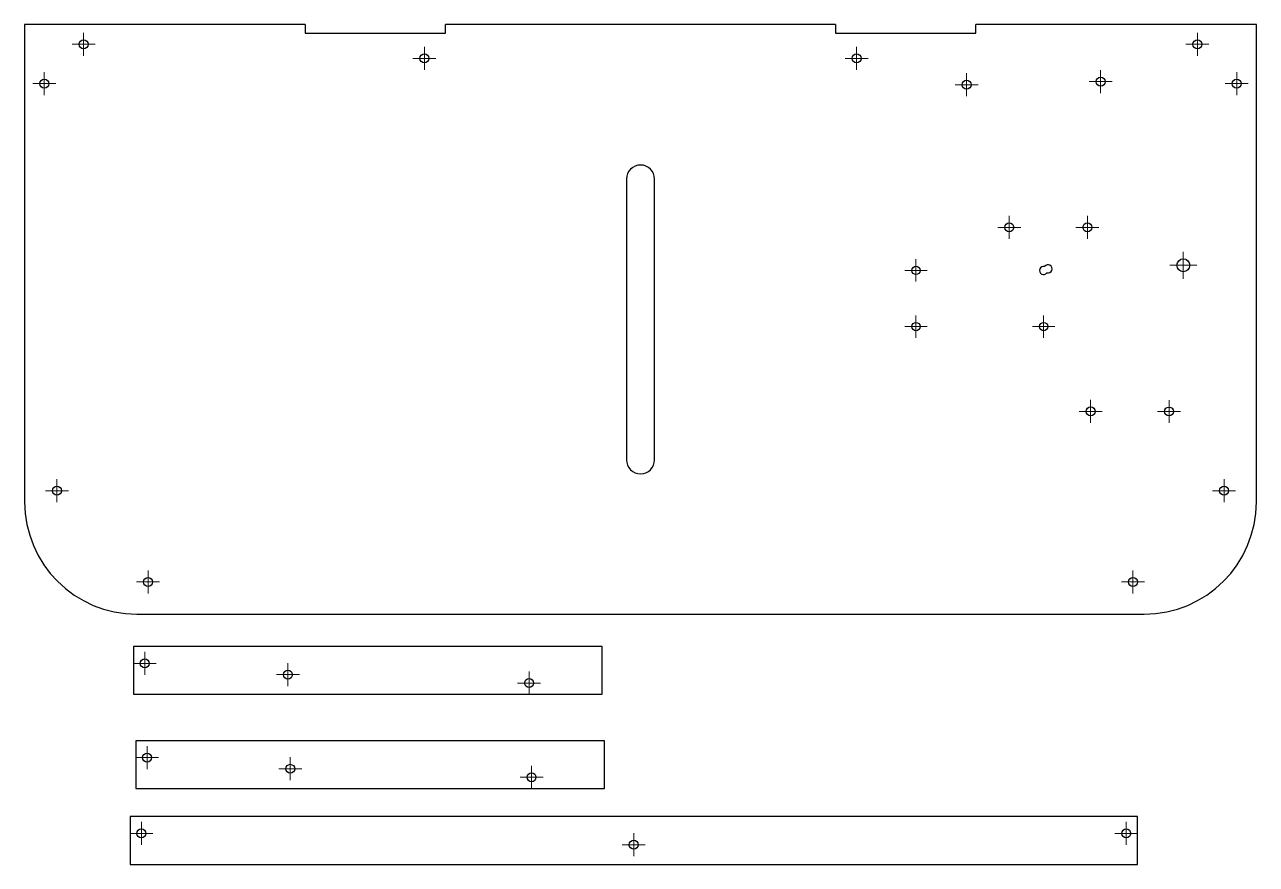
# Model space of a CAD drawing. Header units: millimetres. Extents: x 39 to 940, y 295 to 820.
# Drawn here: x 501.4 to 940.4, y 514.5 to 813.6 of the extents above; entities that cross this region are included whole.
import ezdxf

# ---------------------------------------------------------------- set-up
doc = ezdxf.new("R2010")
doc.units = ezdxf.units.MM

# ---------------------------------------------------------------- blocks, each defined once
blk = doc.blocks.new('SW_CENTERMARKSYMBOL_46')
at = {"color": 0, "linetype": 'Continuous', "lineweight": 18}
for p, q in [((0, 2.5), (0, 4.81)), ((-2.5, 0), (-4.81, 0)), ((0, 0), (-2.5, 0)), ((0, 0), (0, 2.5)), ((0, 0), (0, -2.5)), ((0, 0), (2.5, 0)), ((2.5, 0), (4.81, 0)), ((0, -2.5), (0, -4.81))]:
    blk.add_line(p, q, dxfattribs=at)
blk = doc.blocks.new('SW_CENTERMARKSYMBOL_47')
at = {"color": 0, "linetype": 'Continuous', "lineweight": 18}
for p, q in [((-2.5, 0), (-4.0875, 0)), ((0, 0), (-2.5, 0)), ((0, 2.5), (0, 4.0875)), ((0, 0), (0, 2.5)), ((0, 0), (0, -2.5)), ((0, 0), (2.5, 0)), ((2.5, 0), (4.0875, 0)), ((0, -2.5), (0, -4.0875))]:
    blk.add_line(p, q, dxfattribs=at)
blk = doc.blocks.new('SW_CENTERMARKSYMBOL_48')
at = {"color": 0, "linetype": 'Continuous', "lineweight": 18}
for p, q in [((-2.5, 0), (-4.1, 0)), ((0, 0), (-2.5, 0)), ((0, 2.5), (0, 4.1)), ((0, 0), (0, 2.5)), ((0, 0), (0, -2.5)), ((0, 0), (2.5, 0)), ((2.5, 0), (4.1, 0)), ((0, -2.5), (0, -4.1))]:
    blk.add_line(p, q, dxfattribs=at)
blk = doc.blocks.new('SW_CENTERMARKSYMBOL_49')
at = {"color": 0, "linetype": 'Continuous', "lineweight": 18}
for p, q in [((-2.5, 0), (-4.1, 0)), ((0, 0), (-2.5, 0)), ((0, 2.5), (0, 4.1)), ((0, 0), (0, 2.5)), ((0, 0), (0, -2.5)), ((0, 0), (2.5, 0)), ((2.5, 0), (4.1, 0)), ((0, -2.5), (0, -4.1))]:
    blk.add_line(p, q, dxfattribs=at)
blk = doc.blocks.new('SW_CENTERMARKSYMBOL_50')
at = {"color": 0, "linetype": 'Continuous', "lineweight": 18}
for p, q in [((-2.5, 0), (-4.1, 0)), ((0, 0), (-2.5, 0)), ((0, 2.5), (0, 4.1)), ((0, 0), (0, 2.5)), ((0, 0), (0, -2.5)), ((0, 0), (2.5, 0)), ((2.5, 0), (4.1, 0)), ((0, -2.5), (0, -4.1))]:
    blk.add_line(p, q, dxfattribs=at)
blk = doc.blocks.new('SW_CENTERMARKSYMBOL_51')
at = {"color": 0, "linetype": 'Continuous', "lineweight": 18}
for p, q in [((-2.5, 0), (-4.1, 0)), ((0, 0), (-2.5, 0)), ((0, 2.5), (0, 4.1)), ((0, 0), (0, 2.5)), ((0, 0), (0, -2.5)), ((0, 0), (2.5, 0)), ((2.5, 0), (4.1, 0)), ((0, -2.5), (0, -4.1))]:
    blk.add_line(p, q, dxfattribs=at)
blk = doc.blocks.new('SW_CENTERMARKSYMBOL_52')
at = {"color": 0, "linetype": 'Continuous', "lineweight": 18}
for p, q in [((-2.5, 0), (-4.1, 0)), ((0, 0), (-2.5, 0)), ((0, 2.5), (0, 4.1)), ((0, 0), (0, 2.5)), ((0, 0), (0, -2.5)), ((0, 0), (2.5, 0)), ((2.5, 0), (4.1, 0)), ((0, -2.5), (0, -4.1))]:
    blk.add_line(p, q, dxfattribs=at)
blk = doc.blocks.new('SW_CENTERMARKSYMBOL_53')
at = {"color": 0, "linetype": 'Continuous', "lineweight": 18}
for p, q in [((-2.5, 0), (-4.1, 0)), ((0, 0), (-2.5, 0)), ((0, 2.5), (0, 4.1)), ((0, 0), (0, 2.5)), ((0, 0), (0, -2.5)), ((0, 0), (2.5, 0)), ((2.5, 0), (4.1, 0)), ((0, -2.5), (0, -4.1))]:
    blk.add_line(p, q, dxfattribs=at)
blk = doc.blocks.new('SW_CENTERMARKSYMBOL_54')
at = {"color": 0, "linetype": 'Continuous', "lineweight": 18}
for p, q in [((-2.5, 0), (-4.1, 0)), ((0, 0), (-2.5, 0)), ((0, 2.5), (0, 4.1)), ((0, 0), (0, 2.5)), ((0, 0), (0, -2.5)), ((0, 0), (2.5, 0)), ((2.5, 0), (4.1, 0)), ((0, -2.5), (0, -4.1))]:
    blk.add_line(p, q, dxfattribs=at)
blk = doc.blocks.new('SW_CENTERMARKSYMBOL_55')
at = {"color": 0, "linetype": 'Continuous', "lineweight": 18}
for p, q in [((-2.5, 0), (-4.1, 0)), ((0, 0), (-2.5, 0)), ((0, 2.5), (0, 4.1)), ((0, 0), (0, 2.5)), ((0, 0), (0, -2.5)), ((0, 0), (2.5, 0)), ((2.5, 0), (4.1, 0)), ((0, -2.5), (0, -4.1))]:
    blk.add_line(p, q, dxfattribs=at)
blk = doc.blocks.new('SW_CENTERMARKSYMBOL_56')
at = {"color": 0, "linetype": 'Continuous', "lineweight": 18}
for p, q in [((-2.5, 0), (-4.1, 0)), ((0, 0), (-2.5, 0)), ((0, 2.5), (0, 4.1)), ((0, 0), (0, 2.5)), ((0, 0), (0, -2.5)), ((0, 0), (2.5, 0)), ((2.5, 0), (4.1, 0)), ((0, -2.5), (0, -4.1))]:
    blk.add_line(p, q, dxfattribs=at)
blk = doc.blocks.new('SW_CENTERMARKSYMBOL_57')
at = {"color": 0, "linetype": 'Continuous', "lineweight": 18}
for p, q in [((-2.5, 0), (-4.1, 0)), ((0, 0), (-2.5, 0)), ((0, 2.5), (0, 4.1)), ((0, 0), (0, 2.5)), ((0, 0), (0, -2.5)), ((0, 0), (2.5, 0)), ((2.5, 0), (4.1, 0)), ((0, -2.5), (0, -4.1))]:
    blk.add_line(p, q, dxfattribs=at)
blk = doc.blocks.new('SW_CENTERMARKSYMBOL_58')
at = {"color": 0, "linetype": 'Continuous', "lineweight": 18}
for p, q in [((-2.5, 0), (-4.1, 0)), ((0, 0), (-2.5, 0)), ((0, 2.5), (0, 4.1)), ((0, 0), (0, 2.5)), ((0, 0), (0, -2.5)), ((0, 0), (2.5, 0)), ((2.5, 0), (4.1, 0)), ((0, -2.5), (0, -4.1))]:
    blk.add_line(p, q, dxfattribs=at)
blk = doc.blocks.new('SW_CENTERMARKSYMBOL_59')
at = {"color": 0, "linetype": 'Continuous', "lineweight": 18}
for p, q in [((-2.5, 0), (-4.1, 0)), ((0, 0), (-2.5, 0)), ((0, 2.5), (0, 4.1)), ((0, 0), (0, 2.5)), ((0, 0), (0, -2.5)), ((0, 0), (2.5, 0)), ((2.5, 0), (4.1, 0)), ((0, -2.5), (0, -4.1))]:
    blk.add_line(p, q, dxfattribs=at)
blk = doc.blocks.new('SW_CENTERMARKSYMBOL_60')
at = {"color": 0, "linetype": 'Continuous', "lineweight": 18}
for p, q in [((-2.5, 0), (-4.1, 0)), ((0, 0), (-2.5, 0)), ((0, 2.5), (0, 4.1)), ((0, 0), (0, 2.5)), ((0, 0), (0, -2.5)), ((0, 0), (2.5, 0)), ((2.5, 0), (4.1, 0)), ((0, -2.5), (0, -4.1))]:
    blk.add_line(p, q, dxfattribs=at)
blk = doc.blocks.new('SW_CENTERMARKSYMBOL_61')
at = {"color": 0, "linetype": 'Continuous', "lineweight": 18}
for p, q in [((-2.5, 0), (-4.1, 0)), ((0, 0), (-2.5, 0)), ((0, 2.5), (0, 4.1)), ((0, 0), (0, 2.5)), ((0, 0), (0, -2.5)), ((0, 0), (2.5, 0)), ((2.5, 0), (4.1, 0)), ((0, -2.5), (0, -4.1))]:
    blk.add_line(p, q, dxfattribs=at)
blk = doc.blocks.new('SW_CENTERMARKSYMBOL_62')
at = {"color": 0, "linetype": 'Continuous', "lineweight": 18}
for p, q in [((-2.5, 0), (-4.1, 0)), ((0, 0), (-2.5, 0)), ((0, 2.5), (0, 4.1)), ((0, 0), (0, 2.5)), ((0, 0), (0, -2.5)), ((0, 0), (2.5, 0)), ((2.5, 0), (4.1, 0)), ((0, -2.5), (0, -4.1))]:
    blk.add_line(p, q, dxfattribs=at)
blk = doc.blocks.new('SW_CENTERMARKSYMBOL_63')
at = {"color": 0, "linetype": 'Continuous', "lineweight": 18}
for p, q in [((-2.5, 0), (-3.975, 0)), ((0, 0), (-2.5, 0)), ((0, 2.5), (0, 3.975)), ((0, 0), (0, 2.5)), ((0, 0), (0, -2.5)), ((0, 0), (2.5, 0)), ((2.5, 0), (3.975, 0)), ((0, -2.5), (0, -3.975))]:
    blk.add_line(p, q, dxfattribs=at)
blk = doc.blocks.new('SW_CENTERMARKSYMBOL_64')
at = {"color": 0, "linetype": 'Continuous', "lineweight": 18}
for p, q in [((-2.5, 0), (-3.975, 0)), ((0, 0), (-2.5, 0)), ((0, 2.5), (0, 3.975)), ((0, 0), (0, 2.5)), ((0, 0), (0, -2.5)), ((0, 0), (2.5, 0)), ((2.5, 0), (3.975, 0)), ((0, -2.5), (0, -3.975))]:
    blk.add_line(p, q, dxfattribs=at)
blk = doc.blocks.new('SW_CENTERMARKSYMBOL_65')
at = {"color": 0, "linetype": 'Continuous', "lineweight": 18}
for p, q in [((-2.5, 0), (-3.975, 0)), ((0, 0), (-2.5, 0)), ((0, 2.5), (0, 3.975)), ((0, 0), (0, 2.5)), ((0, 0), (0, -2.5)), ((0, 0), (2.5, 0)), ((2.5, 0), (3.975, 0)), ((0, -2.5), (0, -3.975))]:
    blk.add_line(p, q, dxfattribs=at)
blk = doc.blocks.new('SW_CENTERMARKSYMBOL_66')
at = {"color": 0, "linetype": 'Continuous', "lineweight": 18}
for p, q in [((-2.5, 0), (-4.1, 0)), ((0, 0), (-2.5, 0)), ((0, 2.5), (0, 4.1)), ((0, 0), (0, 2.5)), ((0, 0), (0, -2.5)), ((0, 0), (2.5, 0)), ((2.5, 0), (4.1, 0)), ((0, -2.5), (0, -4.1))]:
    blk.add_line(p, q, dxfattribs=at)
blk = doc.blocks.new('SW_CENTERMARKSYMBOL_67')
at = {"color": 0, "linetype": 'Continuous', "lineweight": 18}
for p, q in [((-2.5, 0), (-4.1, 0)), ((0, 0), (-2.5, 0)), ((0, 2.5), (0, 4.1)), ((0, 0), (0, 2.5)), ((0, 0), (0, -2.5)), ((0, 0), (2.5, 0)), ((2.5, 0), (4.1, 0)), ((0, -2.5), (0, -4.1))]:
    blk.add_line(p, q, dxfattribs=at)
blk = doc.blocks.new('SW_CENTERMARKSYMBOL_68')
at = {"color": 0, "linetype": 'Continuous', "lineweight": 18}
for p, q in [((-2.5, 0), (-4.1, 0)), ((0, 0), (-2.5, 0)), ((0, 2.5), (0, 4.1)), ((0, 0), (0, 2.5)), ((0, 0), (0, -2.5)), ((0, 0), (2.5, 0)), ((2.5, 0), (4.1, 0)), ((0, -2.5), (0, -4.1))]:
    blk.add_line(p, q, dxfattribs=at)
blk = doc.blocks.new('SW_CENTERMARKSYMBOL_69')
at = {"color": 0, "linetype": 'Continuous', "lineweight": 18}
for p, q in [((-2.5, 0), (-4.1, 0)), ((0, 0), (-2.5, 0)), ((0, 2.5), (0, 4.1)), ((0, 0), (0, 2.5)), ((0, 0), (0, -2.5)), ((0, 0), (2.5, 0)), ((2.5, 0), (4.1, 0)), ((0, -2.5), (0, -4.1))]:
    blk.add_line(p, q, dxfattribs=at)
blk = doc.blocks.new('SW_CENTERMARKSYMBOL_70')
at = {"color": 0, "linetype": 'Continuous', "lineweight": 18}
for p, q in [((-2.5, 0), (-4.1, 0)), ((0, 0), (-2.5, 0)), ((0, 2.5), (0, 4.1)), ((0, 0), (0, 2.5)), ((0, 0), (0, -2.5)), ((0, 0), (2.5, 0)), ((2.5, 0), (4.1, 0)), ((0, -2.5), (0, -4.1))]:
    blk.add_line(p, q, dxfattribs=at)
blk = doc.blocks.new('SW_CENTERMARKSYMBOL_71')
at = {"color": 0, "linetype": 'Continuous', "lineweight": 18}
for p, q in [((-2.5, 0), (-4.1, 0)), ((0, 0), (-2.5, 0)), ((0, 2.5), (0, 4.1)), ((0, 0), (0, 2.5)), ((0, 0), (0, -2.5)), ((0, 0), (2.5, 0)), ((2.5, 0), (4.1, 0)), ((0, -2.5), (0, -4.1))]:
    blk.add_line(p, q, dxfattribs=at)
blk = doc.blocks.new('SW_CENTERMARKSYMBOL_72')
at = {"color": 0, "linetype": 'Continuous', "lineweight": 18}
for p, q in [((-2.5, 0), (-4.1, 0)), ((0, 0), (-2.5, 0)), ((0, 2.5), (0, 4.1)), ((0, 0), (0, 2.5)), ((0, 0), (0, -2.5)), ((0, 0), (2.5, 0)), ((2.5, 0), (4.1, 0)), ((0, -2.5), (0, -4.1))]:
    blk.add_line(p, q, dxfattribs=at)
blk = doc.blocks.new('SW_CENTERMARKSYMBOL_73')
at = {"color": 0, "linetype": 'Continuous', "lineweight": 18}
for p, q in [((-2.5, 0), (-4.1, 0)), ((0, 0), (-2.5, 0)), ((0, 2.5), (0, 4.1)), ((0, 0), (0, 2.5)), ((0, 0), (0, -2.5)), ((0, 0), (2.5, 0)), ((2.5, 0), (4.1, 0)), ((0, -2.5), (0, -4.1))]:
    blk.add_line(p, q, dxfattribs=at)
blk = doc.blocks.new('SW_CENTERMARKSYMBOL_74')
at = {"color": 0, "linetype": 'Continuous', "lineweight": 18}
for p, q in [((-2.5, 0), (-4.1, 0)), ((0, 0), (-2.5, 0)), ((0, 2.5), (0, 4.1)), ((0, 0), (0, 2.5)), ((0, 0), (0, -2.5)), ((0, 0), (2.5, 0)), ((2.5, 0), (4.1, 0)), ((0, -2.5), (0, -4.1))]:
    blk.add_line(p, q, dxfattribs=at)

msp = doc.modelspace()

# ---------------------------------------------------------------- linework, layer by layer
at = {"color": 7, "linetype": 'Continuous', "lineweight": 25}
for p, q in [((501.38, 813.64), (501.38, 643.64)), ((601.38, 813.64), (501.38, 813.64)), ((601.38, 813.64), (601.38, 810.64)), ((651.38, 810.64), (651.38, 813.64)), ((790.38, 813.64), (651.38, 813.64)), ((790.38, 813.64), (790.38, 810.64)), ((840.38, 810.64), (840.38, 813.64)), ((940.38, 813.64), (840.38, 813.64)), ((940.38, 643.64), (940.38, 813.64)), ((601.38, 810.64), (651.38, 810.64)), ((790.38, 810.64), (840.38, 810.64)), ((715.88, 758.64), (715.88, 658.64)), ((725.88, 658.64), (725.88, 758.64)), ((541.38, 603.64), (900.38, 603.64)), ((707.19, 592.11), (540.19, 592.11)), ((540.19, 592.11), (540.19, 575.11)), ((707.19, 575.11), (707.19, 592.11)), ((540.19, 575.11), (707.19, 575.11)), ((708.03, 558.57), (541.03, 558.57)), ((541.03, 558.57), (541.03, 541.57)), ((708.03, 541.57), (708.03, 558.57)), ((541.03, 541.57), (708.03, 541.57)), ((897.98, 531.54), (538.98, 531.54)), ((538.98, 531.54), (538.98, 514.54)), ((897.98, 514.54), (897.98, 531.54)), ((538.98, 514.54), (897.98, 514.54))]:
    msp.add_line(p, q, dxfattribs=at)
for centre, radius in [((522.38, 806.64), 1.6), ((919.38, 806.64), 1.6), ((643.88, 801.64), 1.6), ((797.88, 801.64), 1.6), ((884.88, 793.34), 1.6), ((508.38, 792.64), 1.6), ((837.08, 792.24), 1.6), ((933.38, 792.64), 1.6), ((852.28, 741.44), 1.6), ((880.18, 741.44), 1.6), ((914.34, 727.92), 2.31), ((819.05, 726.09), 1.48), ((819.05, 706.09), 1.48), ((864.55, 706.09), 1.48), ((881.31, 675.86), 1.6), ((909.26, 675.85), 1.59), ((512.88, 647.64), 1.6), ((928.88, 647.64), 1.6), ((545.38, 615.14), 1.6), ((896.38, 615.14), 1.6), ((544.19, 586.11), 1.6), ((595.19, 582.11), 1.6), ((681.19, 579.11), 1.6), ((545.03, 552.57), 1.6), ((596.03, 548.57), 1.6), ((682.03, 545.57), 1.6), ((542.98, 525.54), 1.6), ((893.98, 525.54), 1.6), ((718.48, 521.54), 1.6)]:
    msp.add_circle(centre, radius, dxfattribs=at)
for centre, radius, start, end in [((720.88, 758.64), 5, 0, 180), ((864.55, 726.09), 1.47, 76.2929, 323.6616), ((866.09, 726.65), 1.48, 256.1545, 143.7999), ((720.88, 658.64), 5, 180, 0), ((541.38, 643.64), 40, 180, 270), ((900.38, 643.64), 40, 270, 0)]:
    msp.add_arc(centre, radius, start, end, dxfattribs=at)

# ---------------------------------------------------------------- block references
at = {"color": 7, "linetype": 'Continuous', "lineweight": 18}
for name, p in [('SW_CENTERMARKSYMBOL_55', (522.38, 806.64)), ('SW_CENTERMARKSYMBOL_53', (919.38, 806.64)), ('SW_CENTERMARKSYMBOL_58', (643.88, 801.64)), ('SW_CENTERMARKSYMBOL_57', (797.88, 801.64)), ('SW_CENTERMARKSYMBOL_56', (508.38, 792.64)), ('SW_CENTERMARKSYMBOL_61', (837.08, 792.24)), ('SW_CENTERMARKSYMBOL_62', (884.88, 793.34)), ('SW_CENTERMARKSYMBOL_54', (933.38, 792.64)), ('SW_CENTERMARKSYMBOL_59', (852.28, 741.44)), ('SW_CENTERMARKSYMBOL_60', (880.18, 741.44)), ('SW_CENTERMARKSYMBOL_64', (819.05, 726.09)), ('SW_CENTERMARKSYMBOL_46', (914.34, 727.92)), ('SW_CENTERMARKSYMBOL_63', (819.05, 706.09)), ('SW_CENTERMARKSYMBOL_65', (864.55, 706.09)), ('SW_CENTERMARKSYMBOL_48', (881.31, 675.86)), ('SW_CENTERMARKSYMBOL_47', (909.26, 675.85)), ('SW_CENTERMARKSYMBOL_51', (512.88, 647.64)), ('SW_CENTERMARKSYMBOL_49', (928.88, 647.64)), ('SW_CENTERMARKSYMBOL_50', (545.38, 615.14)), ('SW_CENTERMARKSYMBOL_52', (896.38, 615.14)), ('SW_CENTERMARKSYMBOL_66', (544.19, 586.11)), ('SW_CENTERMARKSYMBOL_68', (595.19, 582.11)), ('SW_CENTERMARKSYMBOL_67', (681.19, 579.11)), ('SW_CENTERMARKSYMBOL_69', (545.03, 552.57)), ('SW_CENTERMARKSYMBOL_71', (596.03, 548.57)), ('SW_CENTERMARKSYMBOL_70', (682.03, 545.57)), ('SW_CENTERMARKSYMBOL_72', (542.98, 525.54)), ('SW_CENTERMARKSYMBOL_73', (893.98, 525.54)), ('SW_CENTERMARKSYMBOL_74', (718.48, 521.54))]:
    msp.add_blockref(name, p, dxfattribs=at)

doc.saveas('drawing.dxf')
